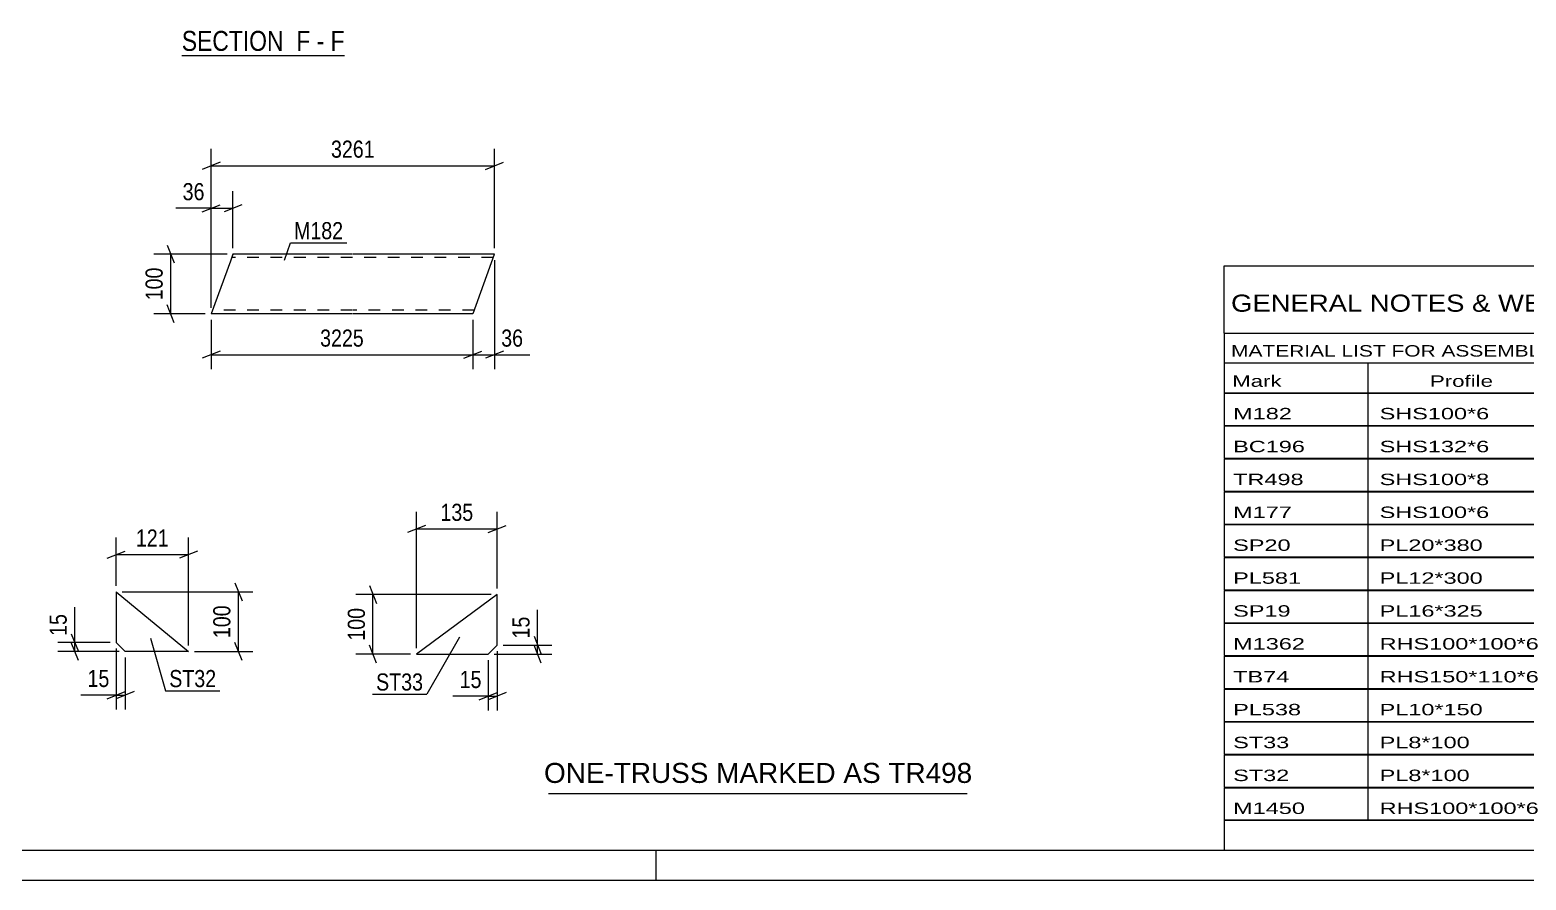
# Model space of a CAD drawing. Header units: millimetres. Extents: x 0 to 841, y 0 to 594.
# Drawn here: x 316.3 to 566.5, y 0 to 142.2 of the extents above; entities that cross this region are included whole.
import ezdxf

# ---------------------------------------------------------------- set-up
doc = ezdxf.new("R2010")
doc.units = ezdxf.units.MM
doc.linetypes.add('DXK_LINE_DOT2', pattern=[3.9198, 1.9599, -1.9599])
doc.styles.add('Arial', font='ARIAL.TTF', dxfattribs={"height": 0.2})
doc.styles.add('Arial Narrow', font='ARIALN.TTF', dxfattribs={"height": 0.2})

# ---------------------------------------------------------------- blocks, each defined once
blk = doc.blocks.new('Unknown-303386140-1133')
at = {"color": 5, "linetype": 'Continuous'}
for p, q in [((5, 5), (836, 5)), ((421, 0), (421, 5)), ((0, 0), (841, 0))]:
    blk.add_line(p, q, dxfattribs=at)
blk = doc.blocks.new('Unknown-303386140-17 - 4707')
at = {"color": 6, "linetype": 'Continuous'}
blk.add_line((341.66, 137.94), (368.87, 137.94), dxfattribs=at)
at = {"color": 0, "linetype": 'Continuous'}
blk.add_wipeout([(359.76, 138.69), (359.76, 142.19), (341.66, 142.19), (341.66, 138.69)], dxfattribs=at)
at = {"color": 7, "linetype": 'Continuous', "style": 'Arial Narrow'}
blk.add_text('SECTION ', height=3.34, dxfattribs=at).set_placement((341.66, 138.69))
at = {"color": 0, "linetype": 'Continuous'}
blk.add_wipeout([(363.16, 138.69), (363.16, 142.19), (360.81, 142.19), (360.81, 138.69)], dxfattribs=at)
blk.add_wipeout([(365.48, 138.69), (365.48, 142.19), (364.21, 142.19), (364.21, 138.69)], dxfattribs=at)
at = {"color": 7, "linetype": 'Continuous', "style": 'Arial Narrow'}
blk.add_text('F', height=3.34, dxfattribs=at).set_placement((360.81, 138.69))
at = {"color": 0, "linetype": 'Continuous'}
blk.add_wipeout([(368.87, 138.69), (368.87, 142.19), (366.53, 142.19), (366.53, 138.69)], dxfattribs=at)
at = {"color": 7, "linetype": 'Continuous', "style": 'Arial Narrow'}
for s, p in [('-', (364.21, 138.69)), ('F', (366.53, 138.69))]:
    blk.add_text(s, height=3.34, dxfattribs=at).set_placement(p)
blk = doc.blocks.new('Part-303386140-2553 - 2537')
at = {"color": 2, "linetype": 'Continuous'}
for p, q in [((349.78, 103.51), (346.58, 94.71)), ((350.22, 104.71), (349.78, 103.51)), ((370.22, 104.71), (350.22, 104.71)), ((393.96, 104.71), (370.32, 104.71)), ((393.93, 104.62), (390.32, 94.71)), ((393.96, 104.71), (393.93, 104.62)), ((370.22, 94.71), (346.58, 94.71)), ((390.32, 94.71), (370.32, 94.71))]:
    blk.add_line(p, q, dxfattribs=at)
at = {"color": 7, "linetype": 'DXK_LINE_DOT2'}
for p, q in [((370.22, 104.11), (350, 104.11)), ((350.19, 104.62), (350.09, 104.36)), ((350.22, 104.71), (350.19, 104.62)), ((393.74, 104.11), (370.32, 104.11)), ((393.83, 104.36), (393.96, 104.71)), ((370.22, 95.31), (346.8, 95.31)), ((390.54, 95.31), (370.32, 95.31))]:
    blk.add_line(p, q, dxfattribs=at)
blk = doc.blocks.new('Part-303386140-2083 - 2067')
at = {"color": 2, "linetype": 'Continuous'}
for p, q in [((330.67, 48.21), (330.67, 39.71)), ((330.67, 48.21), (342.76, 38.21)), ((330.67, 39.71), (332.17, 38.21)), ((342.76, 38.21), (332.17, 38.21))]:
    blk.add_line(p, q, dxfattribs=at)
blk = doc.blocks.new('Part-303386140-2011 - 1995')
at = {"color": 2, "linetype": 'Continuous'}
for p, q in [((394.42, 47.78), (380.92, 37.78)), ((394.42, 39.28), (394.42, 47.78)), ((380.92, 37.78), (392.92, 37.78)), ((392.92, 37.78), (394.42, 39.28))]:
    blk.add_line(p, q, dxfattribs=at)
blk = doc.blocks.new('StraightDimension-303386140-23602 - 2537')
at = {"color": 7, "linetype": 'Continuous'}
for p, q in [((339.21, 106.21), (340.41, 103.21)), ((349.22, 104.71), (336.96, 104.71)), ((339.81, 94.71), (339.81, 104.71)), ((340.41, 93.21), (339.21, 96.21)), ((345.58, 94.71), (336.96, 94.71))]:
    blk.add_line(p, q, dxfattribs=at)
at = {"color": 0}
blk.add_wipeout([(339.06, 103.05), (334.86, 103.05), (334.86, 96.37), (339.06, 96.37)], dxfattribs=at)
at = {"color": 3, "style": 'Arial Narrow'}
blk.add_text('100', height=2.863, rotation=90.0002, dxfattribs=at).set_placement((338.46, 96.97))
blk = doc.blocks.new('StraightDimension-303386140-2556 - 2537')
at = {"color": 7, "linetype": 'Continuous'}
for p, q in [((346.58, 95.71), (346.58, 122.32)), ((393.96, 105.71), (393.96, 122.32)), ((348.08, 120.07), (345.08, 118.87)), ((346.58, 119.47), (393.96, 119.47)), ((392.46, 118.87), (395.46, 120.07))]:
    blk.add_line(p, q, dxfattribs=at)
at = {"color": 0}
blk.add_wipeout([(374.53, 120.22), (374.53, 124.42), (366.01, 124.42), (366.01, 120.22)], dxfattribs=at)
at = {"color": 3, "style": 'Arial Narrow'}
blk.add_text('3261', height=2.863, dxfattribs=at).set_placement((366.61, 120.82))
blk = doc.blocks.new('StraightDimension-303386140-2567 - 2537')
at = {"color": 7, "linetype": 'Continuous'}
for p, q in [((346.58, 95.71), (346.58, 115.21)), ((350.22, 105.71), (350.22, 115.21)), ((345.08, 111.76), (348.08, 112.96)), ((351.72, 112.96), (348.72, 111.76)), ((346.58, 112.36), (350.22, 112.36))]:
    blk.add_line(p, q, dxfattribs=at)
at = {"color": 0}
blk.add_wipeout([(346.05, 113.11), (346.05, 117.31), (341.2, 117.31), (341.2, 113.11)], dxfattribs=at)
at = {"color": 7, "linetype": 'Continuous'}
blk.add_line((346.58, 112.36), (340.67, 112.36), dxfattribs=at)
blk.add_line((346.58, 112.36), (340.67, 112.36), dxfattribs=at)
at = {"color": 3, "style": 'Arial Narrow'}
blk.add_text('36', height=2.863, dxfattribs=at).set_placement((341.8, 113.71))
blk = doc.blocks.new('StraightDimension-303386140-22684 - 2537')
at = {"color": 7, "linetype": 'Continuous'}
for p, q in [((393.96, 103.71), (393.96, 85.47)), ((390.32, 93.71), (390.32, 85.47)), ((388.82, 87.27), (391.82, 88.47)), ((390.32, 87.87), (393.96, 87.87)), ((395.46, 88.47), (392.46, 87.27))]:
    blk.add_line(p, q, dxfattribs=at)
at = {"color": 0}
blk.add_wipeout([(399.34, 88.62), (399.34, 92.82), (394.48, 92.82), (394.48, 88.62)], dxfattribs=at)
at = {"color": 7, "linetype": 'Continuous'}
blk.add_line((393.96, 87.87), (399.87, 87.87), dxfattribs=at)
blk.add_line((393.96, 87.87), (399.87, 87.87), dxfattribs=at)
at = {"color": 3, "style": 'Arial Narrow'}
blk.add_text('36', height=2.863, dxfattribs=at).set_placement((395.08, 89.22))
blk = doc.blocks.new('StraightDimension-303386140-22685 - 2537')
at = {"color": 7, "linetype": 'Continuous'}
for p, q in [((346.58, 93.71), (346.58, 85.47)), ((390.32, 93.71), (390.32, 85.47)), ((348.08, 88.47), (345.08, 87.27)), ((346.58, 87.87), (390.32, 87.87)), ((388.82, 87.27), (391.82, 88.47))]:
    blk.add_line(p, q, dxfattribs=at)
at = {"color": 0}
blk.add_wipeout([(372.71, 88.62), (372.71, 92.82), (364.19, 92.82), (364.19, 88.62)], dxfattribs=at)
at = {"color": 3, "style": 'Arial Narrow'}
blk.add_text('3225', height=2.863, dxfattribs=at).set_placement((364.79, 89.22))
blk = doc.blocks.new('StraightDimension-303386140-2119 - 2067')
at = {"color": 7, "linetype": 'Continuous'}
for p, q in [((330.67, 38.71), (330.67, 28.54)), ((332.17, 37.21), (332.17, 28.54)), ((329.17, 30.34), (332.17, 31.54)), ((333.67, 31.54), (330.67, 30.34)), ((330.67, 30.94), (332.17, 30.94))]:
    blk.add_line(p, q, dxfattribs=at)
at = {"color": 0}
blk.add_wipeout([(330.15, 31.69), (330.15, 35.89), (325.29, 35.89), (325.29, 31.69)], dxfattribs=at)
at = {"color": 7, "linetype": 'Continuous'}
blk.add_line((330.67, 30.94), (324.77, 30.94), dxfattribs=at)
blk.add_line((330.67, 30.94), (324.77, 30.94), dxfattribs=at)
at = {"color": 3, "style": 'Arial Narrow'}
blk.add_text('15', height=2.863, dxfattribs=at).set_placement((325.89, 32.29))
blk = doc.blocks.new('StraightDimension-303386140-2109 - 2067')
at = {"color": 7, "linetype": 'Continuous'}
for p, q in [((330.67, 49.21), (330.67, 57.28)), ((342.76, 39.21), (342.76, 57.28)), ((329.17, 53.83), (332.17, 55.03)), ((330.67, 54.43), (342.76, 54.43)), ((344.26, 55.03), (341.26, 53.83))]:
    blk.add_line(p, q, dxfattribs=at)
at = {"color": 0}
blk.add_wipeout([(340.06, 55.18), (340.06, 59.38), (333.38, 59.38), (333.38, 55.18)], dxfattribs=at)
at = {"color": 3, "style": 'Arial Narrow'}
blk.add_text('121', height=2.863, dxfattribs=at).set_placement((333.98, 55.78))
blk = doc.blocks.new('StraightDimension-303386140-2085 - 2067')
at = {"color": 7, "linetype": 'Continuous'}
for p, q in [((331.67, 48.21), (353.53, 48.21)), ((350.53, 49.71), (351.73, 46.71)), ((351.13, 38.21), (351.13, 48.21)), ((343.76, 38.21), (353.53, 38.21)), ((351.73, 36.71), (350.53, 39.71))]:
    blk.add_line(p, q, dxfattribs=at)
at = {"color": 0}
blk.add_wipeout([(350.38, 46.55), (346.18, 46.55), (346.18, 39.87), (350.38, 39.87)], dxfattribs=at)
at = {"color": 3, "style": 'Arial Narrow'}
blk.add_text('100', height=2.863, rotation=90.0002, dxfattribs=at).set_placement((349.78, 40.47))
blk = doc.blocks.new('StraightDimension-303386140-2097 - 2067')
at = {"color": 7, "linetype": 'Continuous'}
for p, q in [((323.16, 41.21), (324.36, 38.21)), ((329.67, 39.71), (320.91, 39.71)), ((331.17, 38.21), (320.91, 38.21)), ((324.36, 36.71), (323.16, 39.71)), ((323.76, 38.21), (323.76, 39.71))]:
    blk.add_line(p, q, dxfattribs=at)
at = {"color": 0}
blk.add_wipeout([(323.01, 45.09), (318.81, 45.09), (318.81, 40.24), (323.01, 40.24)], dxfattribs=at)
at = {"color": 7, "linetype": 'Continuous'}
blk.add_line((323.76, 39.71), (323.76, 45.62), dxfattribs=at)
blk.add_line((323.76, 39.71), (323.76, 45.62), dxfattribs=at)
at = {"color": 3, "style": 'Arial Narrow'}
blk.add_text('15', height=2.863, rotation=90.0002, dxfattribs=at).set_placement((322.41, 40.84))
blk = doc.blocks.new('StraightDimension-303386140-2013 - 1995')
at = {"color": 7, "linetype": 'Continuous'}
for p, q in [((394.42, 38.28), (394.42, 28.37)), ((392.92, 36.78), (392.92, 28.37)), ((391.42, 30.17), (394.42, 31.37)), ((395.92, 31.37), (392.92, 30.17)), ((392.92, 30.77), (394.42, 30.77))]:
    blk.add_line(p, q, dxfattribs=at)
at = {"color": 0}
blk.add_wipeout([(392.39, 31.52), (392.39, 35.72), (387.53, 35.72), (387.53, 31.52)], dxfattribs=at)
at = {"color": 7, "linetype": 'Continuous'}
blk.add_line((392.92, 30.77), (387.01, 30.77), dxfattribs=at)
blk.add_line((392.92, 30.77), (387.01, 30.77), dxfattribs=at)
at = {"color": 3, "style": 'Arial Narrow'}
blk.add_text('15', height=2.863, dxfattribs=at).set_placement((388.13, 32.12))
blk = doc.blocks.new('StraightDimension-303386140-2028 - 1995')
at = {"color": 7, "linetype": 'Continuous'}
for p, q in [((380.92, 38.78), (380.92, 61.58)), ((394.42, 48.78), (394.42, 61.58)), ((382.42, 59.33), (379.42, 58.13)), ((380.92, 58.73), (394.42, 58.73)), ((392.92, 58.13), (395.92, 59.33))]:
    blk.add_line(p, q, dxfattribs=at)
at = {"color": 0}
blk.add_wipeout([(391.01, 59.48), (391.01, 63.68), (384.32, 63.68), (384.32, 59.48)], dxfattribs=at)
at = {"color": 3, "style": 'Arial Narrow'}
blk.add_text('135', height=2.863, dxfattribs=at).set_placement((384.92, 60.08))
blk = doc.blocks.new('StraightDimension-303386140-2040 - 1995')
at = {"color": 7, "linetype": 'Continuous'}
for p, q in [((393.42, 47.78), (370.78, 47.78)), ((373.03, 49.28), (374.23, 46.28)), ((373.63, 37.78), (373.63, 47.78)), ((379.92, 37.78), (370.78, 37.78)), ((374.23, 36.28), (373.03, 39.28))]:
    blk.add_line(p, q, dxfattribs=at)
at = {"color": 0}
blk.add_wipeout([(372.88, 46.12), (368.68, 46.12), (368.68, 39.44), (372.88, 39.44)], dxfattribs=at)
at = {"color": 3, "style": 'Arial Narrow'}
blk.add_text('100', height=2.863, rotation=90.0002, dxfattribs=at).set_placement((372.28, 40.04))
blk = doc.blocks.new('StraightDimension-303386140-2052 - 1995')
at = {"color": 7, "linetype": 'Continuous'}
for p, q in [((400.57, 40.78), (401.77, 37.78)), ((393.92, 37.78), (403.57, 37.78)), ((395.42, 39.28), (403.57, 39.28)), ((401.77, 36.28), (400.57, 39.28)), ((401.17, 37.78), (401.17, 39.28))]:
    blk.add_line(p, q, dxfattribs=at)
at = {"color": 0}
blk.add_wipeout([(400.42, 44.66), (396.22, 44.66), (396.22, 39.81), (400.42, 39.81)], dxfattribs=at)
at = {"color": 7, "linetype": 'Continuous'}
blk.add_line((401.17, 39.28), (401.17, 45.19), dxfattribs=at)
blk.add_line((401.17, 39.28), (401.17, 45.19), dxfattribs=at)
at = {"color": 3, "style": 'Arial Narrow'}
blk.add_text('15', height=2.863, rotation=90.0002, dxfattribs=at).set_placement((399.82, 40.41))
blk = doc.blocks.new('Unknown-303386140-24205')
at = {"color": 7, "linetype": 'Continuous'}
for p, q in [((516, 102.75), (676, 102.75)), ((516, 91.5), (516, 102.75)), ((676, 102.75), (676, 91.5)), ((516, 91.5), (676, 91.5)), ((516, 91.5), (516, 86.5)), ((676, 91.5), (676, 86.5)), ((516, 86.5), (676, 86.5)), ((516, 86.5), (516, 81.5)), ((540, 86.5), (540, 81.5)), ((575.5, 86.5), (575.5, 81.5)), ((601.5, 86.5), (601.5, 81.5)), ((614.5, 86.5), (614.5, 81.5)), ((632, 86.5), (632, 81.5)), ((654, 86.5), (654, 81.5)), ((676, 86.5), (676, 81.5)), ((516, 81.5), (676, 81.5)), ((516, 81.45), (516, 76.05)), ((516, 81.45), (676, 81.45)), ((540, 81.5), (540, 76)), ((575.5, 81.5), (575.5, 76)), ((601.5, 81.5), (601.5, 76)), ((614.5, 81.5), (614.5, 76)), ((632, 81.5), (632, 76)), ((654, 81.5), (654, 76)), ((676, 81.45), (676, 76.05)), ((516, 76.05), (676, 76.05)), ((516, 75.95), (516, 70.55)), ((516, 75.95), (676, 75.95)), ((540, 76), (540, 70.5)), ((575.5, 76), (575.5, 70.5)), ((601.5, 76), (601.5, 70.5)), ((614.5, 76), (614.5, 70.5)), ((632, 76), (632, 70.5)), ((654, 76), (654, 70.5)), ((676, 75.95), (676, 70.55)), ((516, 70.55), (676, 70.55)), ((516, 70.45), (516, 65.05)), ((516, 70.45), (676, 70.45)), ((540, 70.5), (540, 65)), ((575.5, 70.5), (575.5, 65)), ((601.5, 70.5), (601.5, 65)), ((614.5, 70.5), (614.5, 65)), ((632, 70.5), (632, 65)), ((654, 70.5), (654, 65)), ((676, 70.45), (676, 65.05)), ((516, 65.05), (676, 65.05)), ((516, 64.95), (516, 59.55)), ((516, 64.95), (676, 64.95)), ((540, 65), (540, 59.5)), ((575.5, 65), (575.5, 59.5)), ((601.5, 65), (601.5, 59.5)), ((614.5, 65), (614.5, 59.5)), ((632, 65), (632, 59.5)), ((654, 65), (654, 59.5)), ((676, 64.95), (676, 59.55)), ((516, 59.55), (676, 59.55)), ((516, 59.45), (516, 54.05)), ((516, 59.45), (676, 59.45)), ((540, 59.5), (540, 54)), ((575.5, 59.5), (575.5, 54)), ((601.5, 59.5), (601.5, 54)), ((614.5, 59.5), (614.5, 54)), ((632, 59.5), (632, 54)), ((654, 59.5), (654, 54)), ((676, 59.45), (676, 54.05)), ((516, 54.05), (676, 54.05)), ((516, 53.95), (516, 48.55)), ((516, 53.95), (676, 53.95)), ((540, 54), (540, 48.5)), ((575.5, 54), (575.5, 48.5)), ((601.5, 54), (601.5, 48.5)), ((614.5, 54), (614.5, 48.5)), ((632, 54), (632, 48.5)), ((654, 54), (654, 48.5)), ((676, 53.95), (676, 48.55)), ((516, 48.55), (676, 48.55)), ((516, 48.45), (516, 43.05)), ((516, 48.45), (676, 48.45)), ((540, 48.5), (540, 43)), ((575.5, 48.5), (575.5, 43)), ((601.5, 48.5), (601.5, 43)), ((614.5, 48.5), (614.5, 43)), ((632, 48.5), (632, 43)), ((654, 48.5), (654, 43)), ((676, 48.45), (676, 43.05)), ((516, 43.05), (676, 43.05)), ((516, 42.95), (516, 37.55)), ((516, 42.95), (676, 42.95)), ((540, 43), (540, 37.5)), ((575.5, 43), (575.5, 37.5)), ((601.5, 43), (601.5, 37.5)), ((614.5, 43), (614.5, 37.5)), ((632, 43), (632, 37.5)), ((654, 43), (654, 37.5)), ((676, 42.95), (676, 37.55)), ((516, 37.55), (676, 37.55)), ((516, 37.45), (516, 32.05)), ((516, 37.45), (676, 37.45)), ((540, 37.5), (540, 32)), ((575.5, 37.5), (575.5, 32)), ((601.5, 37.5), (601.5, 32)), ((614.5, 37.5), (614.5, 32)), ((632, 37.5), (632, 32)), ((654, 37.5), (654, 32)), ((676, 37.45), (676, 32.05)), ((516, 32.05), (676, 32.05)), ((516, 31.95), (516, 26.55)), ((516, 31.95), (676, 31.95)), ((540, 32), (540, 26.5)), ((575.5, 32), (575.5, 26.5)), ((601.5, 32), (601.5, 26.5)), ((614.5, 32), (614.5, 26.5)), ((632, 32), (632, 26.5)), ((654, 32), (654, 26.5)), ((676, 31.95), (676, 26.55)), ((516, 26.55), (676, 26.55)), ((516, 26.45), (516, 21.05)), ((516, 26.45), (676, 26.45)), ((540, 26.5), (540, 21)), ((575.5, 26.5), (575.5, 21)), ((601.5, 26.5), (601.5, 21)), ((614.5, 26.5), (614.5, 21)), ((632, 26.5), (632, 21)), ((654, 26.5), (654, 21)), ((676, 26.45), (676, 21.05)), ((516, 21.05), (676, 21.05)), ((516, 20.95), (516, 15.55)), ((516, 20.95), (676, 20.95)), ((540, 21), (540, 15.5)), ((575.5, 21), (575.5, 15.5)), ((601.5, 21), (601.5, 15.5)), ((614.5, 21), (614.5, 15.5)), ((632, 21), (632, 15.5)), ((654, 21), (654, 15.5)), ((676, 20.95), (676, 15.55)), ((516, 15.55), (676, 15.55)), ((516, 15.45), (516, 10.05)), ((516, 15.45), (676, 15.45)), ((540, 15.5), (540, 10)), ((575.5, 15.5), (575.5, 10)), ((601.5, 15.5), (601.5, 10)), ((614.5, 15.5), (614.5, 10)), ((632, 15.5), (632, 10)), ((654, 15.5), (654, 10)), ((676, 15.45), (676, 10.05)), ((516, 10.05), (676, 10.05)), ((516, 10), (676, 10)), ((516, 10), (516, 5)), ((632, 10), (632, 5)), ((654, 10), (654, 5)), ((676, 10), (676, 5)), ((516, 5), (676, 5))]:
    blk.add_line(p, q, dxfattribs=at)
at = {"color": 7, "style": 'Arial Narrow'}
for s, height, width, p in [('GENERAL NOTES & WELD DETAILS :', 2.8633, 1.4, (517.15, 95.06)), ('REFER TYP DRAWING TYP-01', 1.9089, 1.6, (600.7, 95.16)), ("MATERIAL LIST FOR ASSEMBLY MK'D", 1.9089, 1.6, (517.15, 87.56)), ('TR498', 1.909, 1.794707, (609.9, 87.47)), ('1', 1.91, 1.794707, (638.08, 87.56)), ('No. Required', 1.9089, 1.6, (647.41, 87.56)), ('Mark', 1.909, 1.7, (517.34, 82.5)), ('Profile', 1.909, 1.7, (550.41, 82.5)), ('Material', 1.909, 1.7, (580.54, 82.56)), ('No.', 1.909, 1.7, (605.5, 82.56)), ('Length', 1.909, 1.7, (616, 82.56)), ('Area', 1.909, 1.7, (638.5, 82.56)), ('Weight', 1.909, 1.7, (658, 82.56))]:
    blk.add_text(s, height=height, dxfattribs=dict(at, width=width)).set_placement(p)
at = {"color": 7, "linetype": 'Continuous', "style": 'Arial Narrow'}
for s, height, width, p in [('M182', 1.909, 1.794707, (517.5, 77.06)), ('SHS100*6', 1.909, 1.794707, (542, 77.06)), ('E350', 1.909, 1.794707, (581.74, 77.06)), ('8', 1.91, 1.794707, (605.86, 77.06)), ('3261', 1.909, 1.794707, (618.58, 77.06)), ('1.3', 1.909, 1.794707, (642.32, 77.06)), ('456.9', 1.909, 1.794707, (658.96, 77.06)), ('BC196', 1.909, 1.794707, (517.5, 71.56)), ('SHS132*6', 1.909, 1.794707, (542, 71.56)), ('E350', 1.909, 1.794707, (581.74, 71.56)), ('1', 1.91, 1.794707, (605.86, 71.56)), ('18010', 1.909, 1.794707, (616.4, 71.56)), ('9.5', 1.909, 1.794707, (642.32, 71.56)), ('427.5', 1.909, 1.794707, (658.96, 71.56)), ('TR498', 1.909, 1.794707, (517.5, 66.06)), ('SHS100*8', 1.909, 1.794707, (542, 66.06)), ('E350', 1.909, 1.794707, (581.74, 66.06)), ('1', 1.91, 1.794707, (605.86, 66.06)), ('17878', 1.909, 1.794707, (616.4, 66.06)), ('7.2', 1.909, 1.794707, (642.32, 66.06)), ('413.2', 1.909, 1.794707, (658.96, 66.06)), ('M177', 1.909, 1.794707, (517.5, 60.56)), ('SHS100*6', 1.909, 1.794707, (542, 60.56)), ('E350', 1.909, 1.794707, (581.74, 60.56)), ('7', 1.91, 1.794707, (605.86, 60.56)), ('3167', 1.909, 1.794707, (618.58, 60.56)), ('1.2', 1.909, 1.794707, (642.32, 60.56)), ('383.7', 1.909, 1.794707, (658.96, 60.56)), ('SP20', 1.909, 1.794707, (517.5, 55.06)), ('PL20*380', 1.909, 1.794707, (542, 55.06)), ('E350', 1.909, 1.794707, (581.74, 55.06)), ('6', 1.91, 1.794707, (605.86, 55.06)), ('380', 1.909, 1.794707, (620.77, 55.06)), ('0.3', 1.909, 1.794707, (642.32, 55.06)), ('136.0', 1.909, 1.794707, (658.96, 55.06)), ('PL581', 1.909, 1.794707, (517.5, 49.56)), ('PL12*300', 1.909, 1.794707, (542, 49.56)), ('E350', 1.909, 1.794707, (581.74, 49.56)), ('14', 1.909, 1.794707, (604.76, 49.56)), ('310', 1.909, 1.794707, (620.77, 49.56)), ('0.2', 1.909, 1.794707, (642.32, 49.56)), ('122.6', 1.909, 1.794707, (658.96, 49.56)), ('SP19', 1.909, 1.794707, (517.5, 44.06)), ('PL16*325', 1.909, 1.794707, (542, 44.06)), ('E350', 1.909, 1.794707, (581.74, 44.06)), ('4', 1.91, 1.794707, (605.86, 44.06)), ('325', 1.909, 1.794707, (620.77, 44.06)), ('0.2', 1.909, 1.794707, (642.32, 44.06)), ('53.1', 1.909, 1.794707, (661.14, 44.06)), ('M1362', 1.909, 1.794707, (517.5, 38.56)), ('RHS100*100*6', 1.9089, 1.794707, (542, 38.56)), ('E350', 1.909, 1.794707, (581.74, 38.56)), ('14', 1.909, 1.794707, (604.76, 38.56)), ('196', 1.909, 1.794707, (620.77, 38.56)), ('0.1', 1.909, 1.794707, (642.32, 38.56)), ('48.6', 1.909, 1.794707, (661.14, 38.56)), ('TB74', 1.909, 1.794707, (517.5, 33.06)), ('RHS150*110*6', 1.9089, 1.794707, (542, 33.06)), ('E350', 1.909, 1.794707, (581.74, 33.06)), ('6', 1.91, 1.794707, (605.86, 33.06)), ('200', 1.909, 1.794707, (620.77, 33.06)), ('0.1', 1.909, 1.794707, (642.32, 33.06)), ('28.0', 1.909, 1.794707, (661.14, 33.06)), ('PL538', 1.909, 1.794707, (517.5, 27.56)), ('PL10*150', 1.909, 1.794707, (542, 27.56)), ('E350', 1.909, 1.794707, (581.74, 27.56)), ('6', 1.91, 1.794707, (605.86, 27.56)), ('170', 1.909, 1.794707, (620.77, 27.56)), ('0.1', 1.909, 1.794707, (642.32, 27.56)), ('12.0', 1.909, 1.794707, (661.14, 27.56)), ('ST33', 1.909, 1.794707, (517.5, 22.06)), ('PL8*100', 1.909, 1.794707, (542, 22.06)), ('E350', 1.909, 1.794707, (581.74, 22.06)), ('24', 1.909, 1.794707, (604.76, 22.06)), ('135', 1.909, 1.794707, (620.77, 22.06)), ('0.0', 1.909, 1.794707, (642.32, 22.06)), ('10.0', 1.909, 1.794707, (661.14, 22.06)), ('ST32', 1.909, 1.794707, (517.5, 16.56)), ('PL8*100', 1.909, 1.794707, (542, 16.56)), ('E350', 1.909, 1.794707, (581.74, 16.56)), ('24', 1.909, 1.794707, (604.76, 16.56)), ('121', 1.909, 1.794707, (620.77, 16.56)), ('0.0', 1.909, 1.794707, (642.32, 16.56)), ('8.9', 1.909, 1.794707, (663.33, 16.56)), ('M1450', 1.909, 1.794707, (517.5, 11.06)), ('RHS100*100*6', 1.9089, 1.794707, (542, 11.06)), ('E350', 1.909, 1.794707, (581.74, 11.06)), ('1', 1.91, 1.794707, (605.86, 11.06)), ('220', 1.909, 1.794707, (620.77, 11.06)), ('0.1', 1.909, 1.794707, (642.32, 11.06)), ('3.9', 1.909, 1.794707, (663.33, 11.06)), ('Total', 1.909, 1.7, (618.33, 6.5)), ('44.3', 1.909, 1.794707, (639.64, 6.5)), ('2104.6', 1.909, 1.794707, (656.77, 6.5))]:
    blk.add_text(s, height=height, dxfattribs=dict(at, width=width)).set_placement(p)
blk = doc.blocks.new('Unknown-303386140-24206')
at = {"color": 7, "linetype": 'Continuous'}
blk.add_line((403, 14.5), (473, 14.5), dxfattribs=at)
at = {"color": 7, "style": 'Arial'}
blk.add_text('ONE-TRUSS MARKED AS TR498', height=3.3428, dxfattribs=at).set_placement((402.24, 16.25))
blk = doc.blocks.new('Mark-303386140-2549 - 2537')
at = {"color": 0}
blk.add_wipeout([(368.65, 107.19), (368.65, 110.19), (360.43, 110.19), (360.43, 107.19)], dxfattribs=at)
blk.add_wipeout([(368.65, 107.19), (368.65, 110.19), (360.43, 110.19), (360.43, 107.19)], dxfattribs=at)
at = {"color": 30, "linetype": 'Continuous'}
for p, q in [((358.84, 103.71), (359.83, 106.59)), ((359.83, 106.59), (369.25, 106.59))]:
    blk.add_line(p, q, dxfattribs=at)
at = {"color": 3, "style": 'Arial Narrow'}
blk.add_text('M182', height=2.863, dxfattribs=at).set_placement((360.43, 107.19))
blk = doc.blocks.new('Mark-303386140-2079 - 2067')
at = {"color": 0}
blk.add_wipeout([(347.42, 32.27), (347.42, 35.27), (339.56, 35.27), (339.56, 32.27)], dxfattribs=at)
blk.add_wipeout([(347.42, 32.27), (347.42, 35.27), (339.56, 35.27), (339.56, 32.27)], dxfattribs=at)
at = {"color": 30, "linetype": 'Continuous'}
for p, q in [((336.45, 40.47), (338.96, 31.67)), ((338.96, 31.67), (348.02, 31.67))]:
    blk.add_line(p, q, dxfattribs=at)
at = {"color": 3, "style": 'Arial Narrow'}
blk.add_text('ST32', height=2.863, dxfattribs=at).set_placement((339.56, 32.27))
blk = doc.blocks.new('Mark-303386140-2007 - 1995')
at = {"color": 0}
blk.add_wipeout([(382.02, 31.7), (382.02, 34.7), (374.16, 34.7), (374.16, 31.7)], dxfattribs=at)
blk.add_wipeout([(382.02, 31.7), (382.02, 34.7), (374.16, 34.7), (374.16, 31.7)], dxfattribs=at)
at = {"color": 30, "linetype": 'Continuous'}
for p in [(388.12, 40.65), (373.56, 31.1)]:
    blk.add_line(p, (382.62, 31.1), dxfattribs=at)
at = {"color": 3, "style": 'Arial Narrow'}
blk.add_text('ST33', height=2.863, dxfattribs=at).set_placement((374.16, 31.7))

msp = doc.modelspace()

# ---------------------------------------------------------------- block references
for name in ['Unknown-303386140-1133', 'Part-303386140-2553 - 2537', 'Unknown-303386140-24205', 'Part-303386140-2083 - 2067', 'Part-303386140-2011 - 1995', 'Unknown-303386140-24206']:
    msp.add_blockref(name, (0, 0))

# ---------------------------------------------------------------- next in the draw order: block references
for name in ['Unknown-303386140-17 - 4707', 'StraightDimension-303386140-23602 - 2537', 'StraightDimension-303386140-2119 - 2067', 'StraightDimension-303386140-2013 - 1995']:
    msp.add_blockref(name, (0, 0))

# ---------------------------------------------------------------- next in the draw order: block references
for name in ['StraightDimension-303386140-2556 - 2537', 'StraightDimension-303386140-2028 - 1995', 'StraightDimension-303386140-2109 - 2067']:
    msp.add_blockref(name, (0, 0))

# ---------------------------------------------------------------- next in the draw order: block references
for name in ['StraightDimension-303386140-2567 - 2537', 'Mark-303386140-2549 - 2537', 'StraightDimension-303386140-22684 - 2537', 'StraightDimension-303386140-2085 - 2067', 'StraightDimension-303386140-2040 - 1995']:
    msp.add_blockref(name, (0, 0))

# ---------------------------------------------------------------- next in the draw order: block references
for name in ['StraightDimension-303386140-22685 - 2537', 'StraightDimension-303386140-2097 - 2067', 'StraightDimension-303386140-2052 - 1995', 'Mark-303386140-2079 - 2067', 'Mark-303386140-2007 - 1995']:
    msp.add_blockref(name, (0, 0))

doc.saveas('drawing.dxf')
